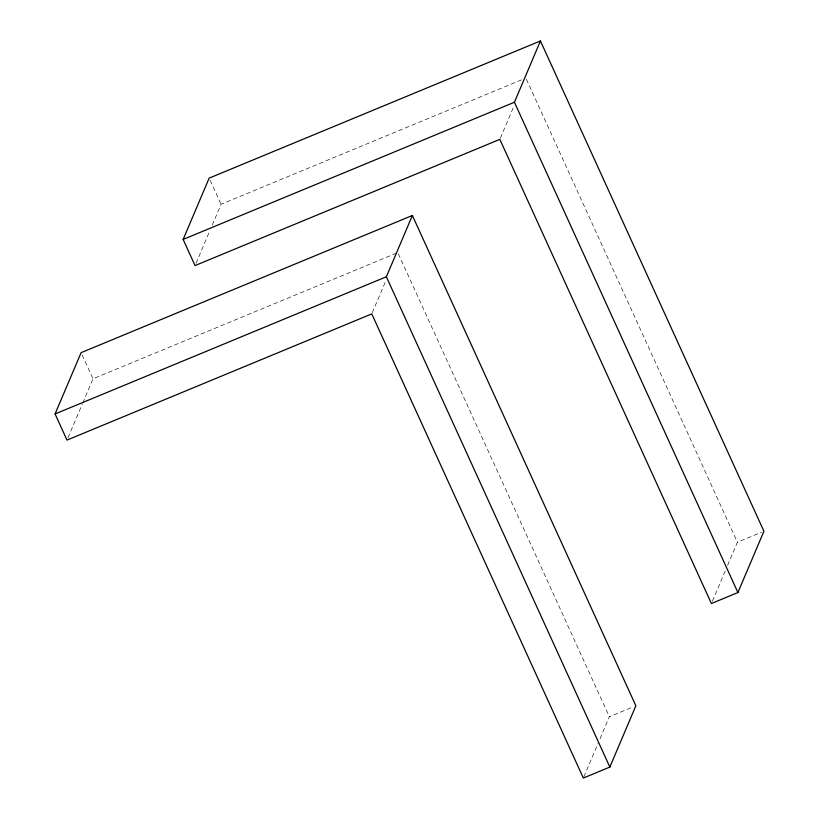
<?xml version="1.0" encoding="UTF-8"?>
<svg xmlns="http://www.w3.org/2000/svg" width="819" height="819" viewBox="0 0 819 819"><rect width="100%" height="100%" fill="white"/><g stroke="black" fill="none" stroke-linecap="round" stroke-linejoin="round"><path stroke-width="0.61" stroke-dasharray="4.09 3.07" d="M67.977 437.786L82.217 404.248M82.709 403.091L93.008 378.808L396.611 253.091M196.038 263.257L209.777 230.876M212.234 225.102L221.069 204.279L522.307 79.545M372.266 312.735L386.015 280.354M500.327 138.206L514.076 105.825M583.834 776.893L598.075 743.355M600.04 738.728L609.367 716.758L633.558 706.736M712.387 601.207L725.644 569.983M727.6 565.356L737.417 542.229L761.619 532.207M526.382 79.238L737.417 542.229M398.321 253.767L609.367 716.758M210.186 180.405L221.069 204.279M82.125 354.934L93.008 378.808"/><path stroke-width="1.23" d="M55.078 413.953L81.091 352.661L412.377 215.479L635.861 705.783L609.848 767.075L583.343 778.05L371.775 313.892L66.994 440.1L55.078 413.953L386.363 276.771L412.377 215.479M183.139 239.424L209.152 178.132L540.438 40.95L763.922 531.255L737.909 592.546L711.404 603.521L499.836 139.363L195.055 265.571L183.139 239.424L514.424 102.242L540.438 40.95M514.424 102.242L737.909 592.546M386.363 276.771L609.848 767.075"/></g></svg>
